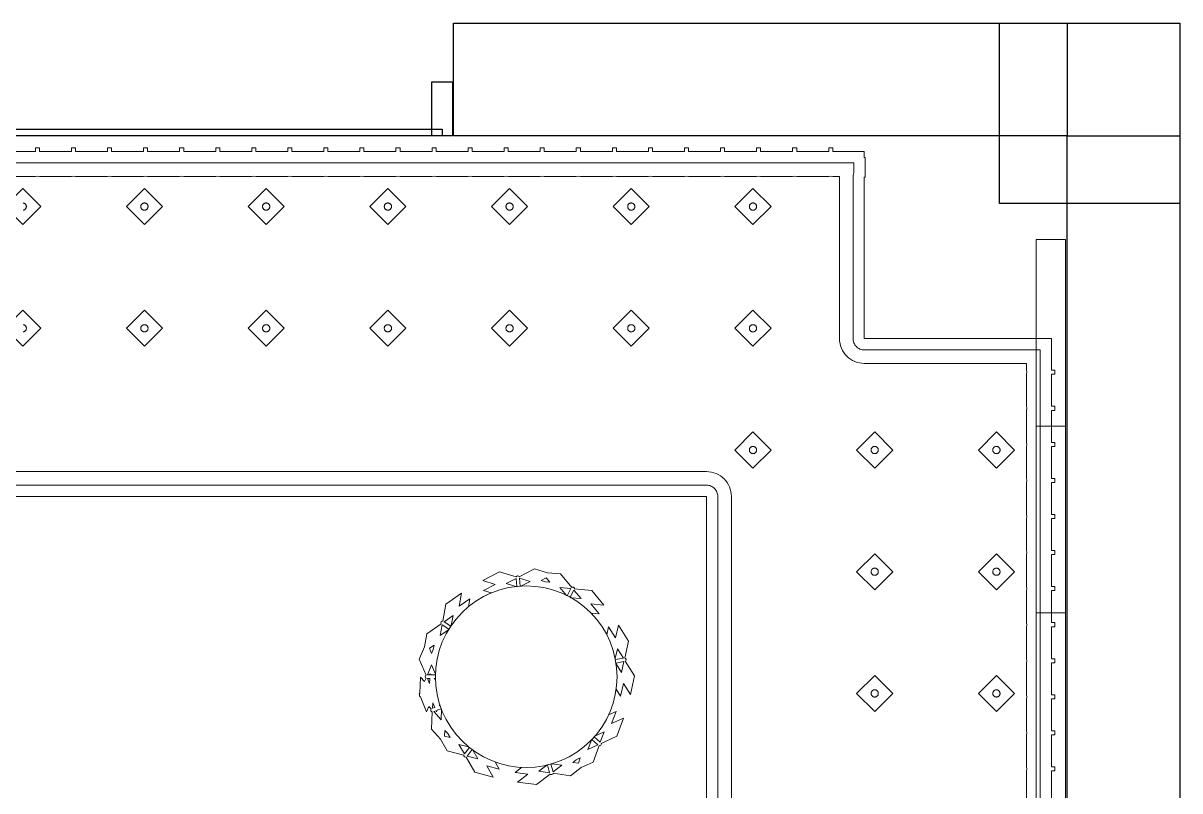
# Model space of a CAD drawing. Header units: metres. Extents: x 2172.2 to 2210.6, y 415.3 to 458.1.
# Drawn here: x 2199.595 to 2202.161, y 443.738 to 445.441 of the extents above; entities that cross this region are included whole.
import ezdxf

# ---------------------------------------------------------------- set-up
doc = ezdxf.new("R2010")
doc.units = ezdxf.units.M
for name, color, linetype, lineweight in [('NC_N1_BANQUETTES', 7, 'CONTINUOUS', 13), ('NC_N1_COLUMNS', 7, 'CONTINUOUS', 25), ('NC_N1_GLAZING', 7, 'CONTINUOUS', 13), ('NC_N1_PLANTS', 7, 'CONTINUOUS', 13), ('NC_N1_WALL_DECOR', 7, 'CONTINUOUS', 13), ('NC_N1_WALLS', 7, 'CONTINUOUS', 25)]:
    doc.layers.add(name, color=color, linetype=linetype, lineweight=lineweight)

# ---------------------------------------------------------------- blocks, each defined once
blk = doc.blocks.new('NC_N1_ARCHITECTURE')
at = {"layer": 'NC_N1_COLUMNS', "linetype": 'CONTINUOUS', "lineweight": -2}
blk.add_lwpolyline([(12.161418, 11.441093), (12.161418, 11.041099), (11.76142, 11.041145), (11.761422, 11.441093)], close=True, dxfattribs=at)
at = {"layer": 'NC_N1_GLAZING', "linetype": 'CONTINUOUS', "lineweight": -2}
blk.add_lwpolyline([(10.524808, 11.206096), (10.524808, 11.191096), (5.174808, 11.191096), (5.174808, 11.206096)], close=True, dxfattribs=at)
at = {"layer": 'NC_N1_WALLS', "linetype": 'CONTINUOUS', "lineweight": -2}
for points in [[(10.549808, 11.441096), (11.91142, 11.441096), (11.91142, 11.191096), (10.549808, 11.191096)], [(10.501808, 11.311096), (10.547808, 11.311096), (10.547808, 11.191096), (10.501808, 11.191096)], [(11.91142, 11.191096), (12.16142, 11.191096), (12.16142, 8.066096), (11.91142, 8.066096)]]:
    blk.add_lwpolyline(points, close=True, dxfattribs=at)
blk = doc.blocks.new('NC_N1_UNIQUE_WALL_COMPOSITION_11')
at = {"color": 0, "linetype": 'CONTINUOUS', "lineweight": -2}
blk.add_lwpolyline([(1.242, -0.065), (1.242, 0), (-1.242, 0), (-1.242, -0.065)], close=True, dxfattribs=at)
for points in [[(-0.828, -0.065), (-0.828, 0)], [(-0.414, -0.065), (-0.414, 0)], [(0, -0.065), (0, 0)], [(0.414, -0.065), (0.414, 0)], [(0.828, -0.065), (0.828, 0)]]:
    blk.add_lwpolyline(points, dxfattribs=at)
blk = doc.blocks.new('NC_N1_TRIANGLE_L_ENTRY_BANQUETTE')
at = {"color": 0, "linetype": 'CONTINUOUS', "lineweight": -2}
for points in [[(0.8, 2.85), (0.8, 0.8), (4.35, 0.8)], [(2.36, 0.035), (2.289, 0.035), (2.289, 0.027), (2.28, 0.027), (2.28, 0.035), (2.209, 0.035), (2.209, 0.027), (2.2, 0.027), (2.2, 0.035), (2.129, 0.035), (2.129, 0.027), (2.12, 0.027), (2.12, 0.035), (2.049, 0.035), (2.049, 0.027), (2.04, 0.027), (2.04, 0.035), (1.969, 0.035), (1.969, 0.027), (1.96, 0.027), (1.96, 0.035), (1.889, 0.035), (1.889, 0.027), (1.88, 0.027), (1.88, 0.035), (1.809, 0.035), (1.809, 0.027), (1.8, 0.027), (1.8, 0.035), (1.729, 0.035), (1.729, 0.027), (1.72, 0.027), (1.72, 0.035), (1.649, 0.035), (1.649, 0.027), (1.64, 0.027), (1.64, 0.035), (1.569, 0.035), (1.569, 0.027), (1.56, 0.027), (1.56, 0.035), (1.489, 0.035), (1.489, 0.027), (1.48, 0.027), (1.48, 0.035), (1.409, 0.035), (1.409, 0.027), (1.4, 0.027), (1.4, 0.035), (1.329, 0.035), (1.329, 0.027), (1.32, 0.027), (1.32, 0.035), (1.249, 0.035), (1.249, 0.027), (1.24, 0.027), (1.24, 0.035), (1.169, 0.035), (1.169, 0.027), (1.16, 0.027), (1.16, 0.035), (1.089, 0.035), (1.089, 0.027), (1.08, 0.027), (1.08, 0.035), (1.009, 0.035), (1.009, 0.027), (1, 0.027), (1, 0.035), (0.929, 0.035), (0.929, 0.027), (0.92, 0.027), (0.92, 0.035), (0.849, 0.035), (0.849, 0.027), (0.84, 0.027), (0.84, 0.035), (0.769, 0.035), (0.769, 0.027), (0.76, 0.027), (0.76, 0.035), (0.689, 0.035), (0.689, 0.027), (0.68, 0.027), (0.68, 0.035), (0.609, 0.035), (0.609, 0.027), (0.6, 0.027), (0.6, 0.035), (0.529, 0.035), (0.529, 0.027), (0.52, 0.027), (0.52, 0.035), (0.45, 0.035), (0.45, 0.048), (0.448, 0.048), (0.448, 0.092), (0.45, 0.092), (0.45, 0.45), (0.035, 0.45), (0.035, 0.52), (0.027, 0.52), (0.027, 0.529), (0.035, 0.529), (0.035, 0.6), (0.027, 0.6), (0.027, 0.609), (0.035, 0.609), (0.035, 0.68), (0.027, 0.68), (0.027, 0.689), (0.035, 0.689), (0.035, 0.76), (0.027, 0.76), (0.027, 0.769), (0.035, 0.769), (0.035, 0.84), (0.027, 0.84), (0.027, 0.849), (0.035, 0.849), (0.035, 0.92), (0.027, 0.92), (0.027, 0.929), (0.035, 0.929), (0.035, 1), (0.027, 1), (0.027, 1.009), (0.035, 1.009), (0.035, 1.08), (0.027, 1.08), (0.027, 1.089), (0.035, 1.089), (0.035, 1.16), (0.027, 1.16), (0.027, 1.169), (0.035, 1.169), (0.035, 1.24), (0.027, 1.24), (0.027, 1.249), (0.035, 1.249), (0.035, 1.32), (0.027, 1.32), (0.027, 1.329), (0.035, 1.329), (0.035, 1.4), (0.027, 1.4), (0.027, 1.409), (0.035, 1.409), (0.035, 1.48)], [(0.775, 2.825), (0.775, 0.8), (0.7751, 0.7975), (0.7755, 0.7951), (0.7761, 0.7927), (0.7769, 0.7904), (0.778, 0.7882), (0.7792, 0.7861), (0.7807, 0.7841), (0.7823, 0.7823), (0.7841, 0.7807), (0.7861, 0.7792), (0.7882, 0.778), (0.7904, 0.7769), (0.7927, 0.7761), (0.7951, 0.7755), (0.7975, 0.7751), (0.8, 0.775), (4.325, 0.775)], [(2.36, 0.06), (2.289, 0.06), (2.2865, 0.0599), (2.2845, 0.0596), (2.2825, 0.0599), (2.28, 0.06), (2.209, 0.06), (2.2065, 0.0599), (2.2045, 0.0596), (2.2025, 0.0599), (2.2, 0.06), (2.129, 0.06), (2.1265, 0.0599), (2.1245, 0.0596), (2.1225, 0.0599), (2.12, 0.06), (2.049, 0.06), (2.0465, 0.0599), (2.0445, 0.0596), (2.0425, 0.0599), (2.04, 0.06), (1.969, 0.06), (1.9665, 0.0599), (1.9645, 0.0596), (1.9625, 0.0599), (1.96, 0.06), (1.889, 0.06), (1.8865, 0.0599), (1.8845, 0.0596), (1.8825, 0.0599), (1.88, 0.06), (1.809, 0.06), (1.8065, 0.0599), (1.8045, 0.0596), (1.8025, 0.0599), (1.8, 0.06), (1.729, 0.06), (1.7265, 0.0599), (1.7245, 0.0596), (1.7225, 0.0599), (1.72, 0.06), (1.649, 0.06), (1.6465, 0.0599), (1.6445, 0.0596), (1.6425, 0.0599), (1.64, 0.06), (1.569, 0.06), (1.5665, 0.0599), (1.5645, 0.0596), (1.5625, 0.0599), (1.56, 0.06), (1.489, 0.06), (1.4865, 0.0599), (1.4845, 0.0596), (1.4825, 0.0599), (1.48, 0.06), (1.409, 0.06), (1.4065, 0.0599), (1.4045, 0.0596), (1.4025, 0.0599), (1.4, 0.06), (1.329, 0.06), (1.3265, 0.0599), (1.3245, 0.0596), (1.3225, 0.0599), (1.32, 0.06), (1.249, 0.06), (1.2465, 0.0599), (1.2445, 0.0596), (1.2425, 0.0599), (1.24, 0.06), (1.169, 0.06), (1.1665, 0.0599), (1.1645, 0.0596), (1.1625, 0.0599), (1.16, 0.06), (1.089, 0.06), (1.0865, 0.0599), (1.0845, 0.0596), (1.0825, 0.0599), (1.08, 0.06), (1.009, 0.06), (1.0065, 0.0599), (1.0045, 0.0596), (1.0025, 0.0599), (1, 0.06), (0.929, 0.06), (0.9265, 0.0599), (0.9245, 0.0596), (0.9225, 0.0599), (0.92, 0.06), (0.849, 0.06), (0.8465, 0.0599), (0.8445, 0.0596), (0.8425, 0.0599), (0.84, 0.06), (0.769, 0.06), (0.7665, 0.0599), (0.7645, 0.0596), (0.7625, 0.0599), (0.76, 0.06), (0.689, 0.06), (0.6865, 0.0599), (0.6845, 0.0596), (0.6825, 0.0599), (0.68, 0.06), (0.609, 0.06), (0.6065, 0.0599), (0.6045, 0.0596), (0.6025, 0.0599), (0.6, 0.06), (0.529, 0.06), (0.5265, 0.0599), (0.5245, 0.0596), (0.5225, 0.0599), (0.52, 0.06), (0.473, 0.06), (0.473, 0.0822), (0.4731, 0.0824), (0.4739, 0.0847), (0.4745, 0.0871), (0.4749, 0.0895), (0.475, 0.092), (0.475, 0.45), (0.4749, 0.4525), (0.4745, 0.4549), (0.4739, 0.4573), (0.4731, 0.4596), (0.472, 0.4618), (0.4708, 0.4639), (0.4693, 0.4659), (0.4677, 0.4677), (0.4659, 0.4693), (0.4639, 0.4708), (0.4618, 0.472), (0.4596, 0.4731), (0.4573, 0.4739), (0.4549, 0.4745), (0.4525, 0.4749), (0.45, 0.475), (0.06, 0.475), (0.06, 0.52), (0.0599, 0.5225), (0.0596, 0.5245), (0.0599, 0.5265), (0.06, 0.529), (0.06, 0.6), (0.0599, 0.6025), (0.0596, 0.6045), (0.0599, 0.6065), (0.06, 0.609), (0.06, 0.68), (0.0599, 0.6825), (0.0596, 0.6845), (0.0599, 0.6865), (0.06, 0.689), (0.06, 0.76), (0.0599, 0.7625), (0.0596, 0.7645), (0.0599, 0.7665), (0.06, 0.769), (0.06, 0.84), (0.0599, 0.8425), (0.0596, 0.8445), (0.0599, 0.8465), (0.06, 0.849), (0.06, 0.92), (0.0599, 0.9225), (0.0596, 0.9245), (0.0599, 0.9265), (0.06, 0.929), (0.06, 1), (0.0599, 1.0025), (0.0596, 1.0045), (0.0599, 1.0065), (0.06, 1.009), (0.06, 1.08), (0.0599, 1.0825), (0.0596, 1.0845), (0.0599, 1.0865), (0.06, 1.089), (0.06, 1.16), (0.0599, 1.1625), (0.0596, 1.1645), (0.0599, 1.1665), (0.06, 1.169), (0.06, 1.24), (0.0599, 1.2425), (0.0596, 1.2445), (0.0599, 1.2465), (0.06, 1.249), (0.06, 1.32), (0.0599, 1.3225), (0.0596, 1.3245), (0.0599, 1.3265), (0.06, 1.329), (0.06, 1.4), (0.0599, 1.4025), (0.0596, 1.4045), (0.0599, 1.4065), (0.06, 1.409), (0.06, 1.48)], [(0.745, 2.795), (0.745, 0.8), (0.7453, 0.7946), (0.7461, 0.7893), (0.7474, 0.784), (0.7492, 0.779), (0.7515, 0.7741), (0.7543, 0.7694), (0.7575, 0.7651), (0.7611, 0.7611), (0.7651, 0.7575), (0.7694, 0.7543), (0.7741, 0.7515), (0.779, 0.7492), (0.784, 0.7474), (0.7893, 0.7461), (0.7946, 0.7453), (0.8, 0.745), (4.295, 0.745)], [(2.36, 0.09), (2.289, 0.09), (2.2845, 0.0898), (2.28, 0.09), (2.209, 0.09), (2.2045, 0.0898), (2.2, 0.09), (2.129, 0.09), (2.1245, 0.0898), (2.12, 0.09), (2.049, 0.09), (2.0445, 0.0898), (2.04, 0.09), (1.969, 0.09), (1.9645, 0.0898), (1.96, 0.09), (1.889, 0.09), (1.8845, 0.0898), (1.88, 0.09), (1.809, 0.09), (1.8045, 0.0898), (1.8, 0.09), (1.729, 0.09), (1.7245, 0.0898), (1.72, 0.09), (1.649, 0.09), (1.6445, 0.0898), (1.64, 0.09), (1.569, 0.09), (1.5645, 0.0898), (1.56, 0.09), (1.489, 0.09), (1.4845, 0.0898), (1.48, 0.09), (1.409, 0.09), (1.4045, 0.0898), (1.4, 0.09), (1.329, 0.09), (1.3245, 0.0898), (1.32, 0.09), (1.249, 0.09), (1.2445, 0.0898), (1.24, 0.09), (1.169, 0.09), (1.1645, 0.0898), (1.16, 0.09), (1.089, 0.09), (1.0845, 0.0898), (1.08, 0.09), (1.009, 0.09), (1.0045, 0.0898), (1, 0.09), (0.929, 0.09), (0.9245, 0.0898), (0.92, 0.09), (0.849, 0.09), (0.8445, 0.0898), (0.84, 0.09), (0.769, 0.09), (0.7645, 0.0898), (0.76, 0.09), (0.689, 0.09), (0.6845, 0.0898), (0.68, 0.09), (0.609, 0.09), (0.6045, 0.0898), (0.6, 0.09), (0.529, 0.09), (0.5245, 0.0898), (0.52, 0.09), (0.5049, 0.09), (0.505, 0.092), (0.505, 0.45), (0.5047, 0.4554), (0.5039, 0.4607), (0.5026, 0.466), (0.5008, 0.471), (0.4985, 0.4759), (0.4957, 0.4806), (0.4925, 0.4849), (0.4889, 0.4889), (0.4849, 0.4925), (0.4806, 0.4957), (0.4759, 0.4985), (0.471, 0.5008), (0.466, 0.5026), (0.4607, 0.5039), (0.4554, 0.5047), (0.45, 0.505), (0.09, 0.505), (0.09, 0.52), (0.0898, 0.5245), (0.09, 0.529), (0.09, 0.6), (0.0898, 0.6045), (0.09, 0.609), (0.09, 0.68), (0.0898, 0.6845), (0.09, 0.689), (0.09, 0.76), (0.0898, 0.7645), (0.09, 0.769), (0.09, 0.84), (0.0898, 0.8445), (0.09, 0.849), (0.09, 0.92), (0.0898, 0.9245), (0.09, 0.929), (0.09, 1), (0.0898, 1.0045), (0.09, 1.009), (0.09, 1.08), (0.0898, 1.0845), (0.09, 1.089), (0.09, 1.16), (0.0898, 1.1645), (0.09, 1.169), (0.09, 1.24), (0.0898, 1.2445), (0.09, 1.249), (0.09, 1.32), (0.0898, 1.3245), (0.09, 1.329), (0.09, 1.4), (0.0898, 1.4045), (0.09, 1.409), (0.09, 1.48)], [(2.3162, 0.419), (2.3154, 0.4192), (2.3147, 0.4193), (2.3139, 0.4196), (2.3132, 0.4199), (2.3126, 0.4203), (2.3119, 0.4208), (2.3113, 0.4213), (2.3108, 0.4219), (2.3103, 0.4226), (2.3099, 0.4232), (2.3096, 0.4239), (2.3093, 0.4247), (2.3092, 0.4254), (2.309, 0.4262), (2.309, 0.427), (2.309, 0.4278), (2.3092, 0.4286), (2.3093, 0.4293), (2.3096, 0.4301), (2.3099, 0.4308), (2.3103, 0.4314), (2.3108, 0.4321), (2.3113, 0.4327), (2.3119, 0.4332), (2.3126, 0.4337), (2.3132, 0.4341), (2.3139, 0.4344), (2.3147, 0.4347), (2.3154, 0.4348), (2.3162, 0.435)], [(2.3162, 0.149), (2.3154, 0.1492), (2.3147, 0.1493), (2.3139, 0.1496), (2.3132, 0.1499), (2.3126, 0.1503), (2.3119, 0.1508), (2.3113, 0.1513), (2.3108, 0.1519), (2.3103, 0.1526), (2.3099, 0.1532), (2.3096, 0.1539), (2.3093, 0.1547), (2.3092, 0.1554), (2.309, 0.1562), (2.309, 0.157), (2.309, 0.1578), (2.3092, 0.1586), (2.3093, 0.1593), (2.3096, 0.1601), (2.3099, 0.1608), (2.3103, 0.1614), (2.3108, 0.1621), (2.3113, 0.1627), (2.3119, 0.1632), (2.3126, 0.1637), (2.3132, 0.1641), (2.3139, 0.1644), (2.3147, 0.1647), (2.3154, 0.1648), (2.3162, 0.165)]]:
    blk.add_lwpolyline(points, dxfattribs=at)
for points in [[(0.157, 1.197), (0.197, 1.237), (0.157, 1.277), (0.117, 1.237)], [(0.427, 1.197), (0.467, 1.237), (0.427, 1.277), (0.387, 1.237)], [(0.165, 1.237), (0.165, 1.2362), (0.1648, 1.2354), (0.1647, 1.2347), (0.1644, 1.2339), (0.1641, 1.2332), (0.1637, 1.2326), (0.1632, 1.2319), (0.1627, 1.2313), (0.1621, 1.2308), (0.1614, 1.2303), (0.1608, 1.2299), (0.1601, 1.2296), (0.1593, 1.2293), (0.1586, 1.2292), (0.1578, 1.229), (0.157, 1.229), (0.1562, 1.229), (0.1554, 1.2292), (0.1547, 1.2293), (0.1539, 1.2296), (0.1532, 1.2299), (0.1526, 1.2303), (0.1519, 1.2308), (0.1513, 1.2313), (0.1508, 1.2319), (0.1503, 1.2326), (0.1499, 1.2332), (0.1496, 1.2339), (0.1493, 1.2347), (0.1492, 1.2354), (0.149, 1.2362), (0.149, 1.237), (0.149, 1.2378), (0.1492, 1.2386), (0.1493, 1.2393), (0.1496, 1.2401), (0.1499, 1.2408), (0.1503, 1.2414), (0.1508, 1.2421), (0.1513, 1.2427), (0.1519, 1.2432), (0.1526, 1.2437), (0.1532, 1.2441), (0.1539, 1.2444), (0.1547, 1.2447), (0.1554, 1.2448), (0.1562, 1.245), (0.157, 1.245), (0.1578, 1.245), (0.1586, 1.2448), (0.1593, 1.2447), (0.1601, 1.2444), (0.1608, 1.2441), (0.1614, 1.2437), (0.1621, 1.2432), (0.1627, 1.2427), (0.1632, 1.2421), (0.1637, 1.2414), (0.1641, 1.2408), (0.1644, 1.2401), (0.1647, 1.2393), (0.1648, 1.2386), (0.165, 1.2378)], [(0.435, 1.237), (0.435, 1.2362), (0.4348, 1.2354), (0.4347, 1.2347), (0.4344, 1.2339), (0.4341, 1.2332), (0.4337, 1.2326), (0.4332, 1.2319), (0.4327, 1.2313), (0.4321, 1.2308), (0.4314, 1.2303), (0.4308, 1.2299), (0.4301, 1.2296), (0.4293, 1.2293), (0.4286, 1.2292), (0.4278, 1.229), (0.427, 1.229), (0.4262, 1.229), (0.4254, 1.2292), (0.4247, 1.2293), (0.4239, 1.2296), (0.4232, 1.2299), (0.4226, 1.2303), (0.4219, 1.2308), (0.4213, 1.2313), (0.4208, 1.2319), (0.4203, 1.2326), (0.4199, 1.2332), (0.4196, 1.2339), (0.4193, 1.2347), (0.4192, 1.2354), (0.419, 1.2362), (0.419, 1.237), (0.419, 1.2378), (0.4192, 1.2386), (0.4193, 1.2393), (0.4196, 1.2401), (0.4199, 1.2408), (0.4203, 1.2414), (0.4208, 1.2421), (0.4213, 1.2427), (0.4219, 1.2432), (0.4226, 1.2437), (0.4232, 1.2441), (0.4239, 1.2444), (0.4247, 1.2447), (0.4254, 1.2448), (0.4262, 1.245), (0.427, 1.245), (0.4278, 1.245), (0.4286, 1.2448), (0.4293, 1.2447), (0.4301, 1.2444), (0.4308, 1.2441), (0.4314, 1.2437), (0.4321, 1.2432), (0.4327, 1.2427), (0.4332, 1.2421), (0.4337, 1.2414), (0.4341, 1.2408), (0.4344, 1.2401), (0.4347, 1.2393), (0.4348, 1.2386), (0.435, 1.2378)], [(0.157, 0.927), (0.197, 0.967), (0.157, 1.007), (0.117, 0.967)], [(0.427, 0.927), (0.467, 0.967), (0.427, 1.007), (0.387, 0.967)], [(0.165, 0.967), (0.165, 0.9662), (0.1648, 0.9654), (0.1647, 0.9647), (0.1644, 0.9639), (0.1641, 0.9632), (0.1637, 0.9626), (0.1632, 0.9619), (0.1627, 0.9613), (0.1621, 0.9608), (0.1614, 0.9603), (0.1608, 0.9599), (0.1601, 0.9596), (0.1593, 0.9593), (0.1586, 0.9592), (0.1578, 0.959), (0.157, 0.959), (0.1562, 0.959), (0.1554, 0.9592), (0.1547, 0.9593), (0.1539, 0.9596), (0.1532, 0.9599), (0.1526, 0.9603), (0.1519, 0.9608), (0.1513, 0.9613), (0.1508, 0.9619), (0.1503, 0.9626), (0.1499, 0.9632), (0.1496, 0.9639), (0.1493, 0.9647), (0.1492, 0.9654), (0.149, 0.9662), (0.149, 0.967), (0.149, 0.9678), (0.1492, 0.9686), (0.1493, 0.9693), (0.1496, 0.9701), (0.1499, 0.9708), (0.1503, 0.9714), (0.1508, 0.9721), (0.1513, 0.9727), (0.1519, 0.9732), (0.1526, 0.9737), (0.1532, 0.9741), (0.1539, 0.9744), (0.1547, 0.9747), (0.1554, 0.9748), (0.1562, 0.975), (0.157, 0.975), (0.1578, 0.975), (0.1586, 0.9748), (0.1593, 0.9747), (0.1601, 0.9744), (0.1608, 0.9741), (0.1614, 0.9737), (0.1621, 0.9732), (0.1627, 0.9727), (0.1632, 0.9721), (0.1637, 0.9714), (0.1641, 0.9708), (0.1644, 0.9701), (0.1647, 0.9693), (0.1648, 0.9686), (0.165, 0.9678)], [(0.435, 0.967), (0.435, 0.9662), (0.4348, 0.9654), (0.4347, 0.9647), (0.4344, 0.9639), (0.4341, 0.9632), (0.4337, 0.9626), (0.4332, 0.9619), (0.4327, 0.9613), (0.4321, 0.9608), (0.4314, 0.9603), (0.4308, 0.9599), (0.4301, 0.9596), (0.4293, 0.9593), (0.4286, 0.9592), (0.4278, 0.959), (0.427, 0.959), (0.4262, 0.959), (0.4254, 0.9592), (0.4247, 0.9593), (0.4239, 0.9596), (0.4232, 0.9599), (0.4226, 0.9603), (0.4219, 0.9608), (0.4213, 0.9613), (0.4208, 0.9619), (0.4203, 0.9626), (0.4199, 0.9632), (0.4196, 0.9639), (0.4193, 0.9647), (0.4192, 0.9654), (0.419, 0.9662), (0.419, 0.967), (0.419, 0.9678), (0.4192, 0.9686), (0.4193, 0.9693), (0.4196, 0.9701), (0.4199, 0.9708), (0.4203, 0.9714), (0.4208, 0.9721), (0.4213, 0.9727), (0.4219, 0.9732), (0.4226, 0.9737), (0.4232, 0.9741), (0.4239, 0.9744), (0.4247, 0.9747), (0.4254, 0.9748), (0.4262, 0.975), (0.427, 0.975), (0.4278, 0.975), (0.4286, 0.9748), (0.4293, 0.9747), (0.4301, 0.9744), (0.4308, 0.9741), (0.4314, 0.9737), (0.4321, 0.9732), (0.4327, 0.9727), (0.4332, 0.9721), (0.4337, 0.9714), (0.4341, 0.9708), (0.4344, 0.9701), (0.4347, 0.9693), (0.4348, 0.9686), (0.435, 0.9678)], [(0.157, 0.657), (0.197, 0.697), (0.157, 0.737), (0.117, 0.697)], [(0.427, 0.657), (0.467, 0.697), (0.427, 0.737), (0.387, 0.697)], [(0.697, 0.657), (0.737, 0.697), (0.697, 0.737), (0.657, 0.697)], [(0.165, 0.697), (0.165, 0.6962), (0.1648, 0.6954), (0.1647, 0.6947), (0.1644, 0.6939), (0.1641, 0.6932), (0.1637, 0.6926), (0.1632, 0.6919), (0.1627, 0.6913), (0.1621, 0.6908), (0.1614, 0.6903), (0.1608, 0.6899), (0.1601, 0.6896), (0.1593, 0.6893), (0.1586, 0.6892), (0.1578, 0.689), (0.157, 0.689), (0.1562, 0.689), (0.1554, 0.6892), (0.1547, 0.6893), (0.1539, 0.6896), (0.1532, 0.6899), (0.1526, 0.6903), (0.1519, 0.6908), (0.1513, 0.6913), (0.1508, 0.6919), (0.1503, 0.6926), (0.1499, 0.6932), (0.1496, 0.6939), (0.1493, 0.6947), (0.1492, 0.6954), (0.149, 0.6962), (0.149, 0.697), (0.149, 0.6978), (0.1492, 0.6986), (0.1493, 0.6993), (0.1496, 0.7001), (0.1499, 0.7008), (0.1503, 0.7014), (0.1508, 0.7021), (0.1513, 0.7027), (0.1519, 0.7032), (0.1526, 0.7037), (0.1532, 0.7041), (0.1539, 0.7044), (0.1547, 0.7047), (0.1554, 0.7048), (0.1562, 0.705), (0.157, 0.705), (0.1578, 0.705), (0.1586, 0.7048), (0.1593, 0.7047), (0.1601, 0.7044), (0.1608, 0.7041), (0.1614, 0.7037), (0.1621, 0.7032), (0.1627, 0.7027), (0.1632, 0.7021), (0.1637, 0.7014), (0.1641, 0.7008), (0.1644, 0.7001), (0.1647, 0.6993), (0.1648, 0.6986), (0.165, 0.6978)], [(0.435, 0.697), (0.435, 0.6962), (0.4348, 0.6954), (0.4347, 0.6947), (0.4344, 0.6939), (0.4341, 0.6932), (0.4337, 0.6926), (0.4332, 0.6919), (0.4327, 0.6913), (0.4321, 0.6908), (0.4314, 0.6903), (0.4308, 0.6899), (0.4301, 0.6896), (0.4293, 0.6893), (0.4286, 0.6892), (0.4278, 0.689), (0.427, 0.689), (0.4262, 0.689), (0.4254, 0.6892), (0.4247, 0.6893), (0.4239, 0.6896), (0.4232, 0.6899), (0.4226, 0.6903), (0.4219, 0.6908), (0.4213, 0.6913), (0.4208, 0.6919), (0.4203, 0.6926), (0.4199, 0.6932), (0.4196, 0.6939), (0.4193, 0.6947), (0.4192, 0.6954), (0.419, 0.6962), (0.419, 0.697), (0.419, 0.6978), (0.4192, 0.6986), (0.4193, 0.6993), (0.4196, 0.7001), (0.4199, 0.7008), (0.4203, 0.7014), (0.4208, 0.7021), (0.4213, 0.7027), (0.4219, 0.7032), (0.4226, 0.7037), (0.4232, 0.7041), (0.4239, 0.7044), (0.4247, 0.7047), (0.4254, 0.7048), (0.4262, 0.705), (0.427, 0.705), (0.4278, 0.705), (0.4286, 0.7048), (0.4293, 0.7047), (0.4301, 0.7044), (0.4308, 0.7041), (0.4314, 0.7037), (0.4321, 0.7032), (0.4327, 0.7027), (0.4332, 0.7021), (0.4337, 0.7014), (0.4341, 0.7008), (0.4344, 0.7001), (0.4347, 0.6993), (0.4348, 0.6986), (0.435, 0.6978)], [(0.705, 0.697), (0.705, 0.6962), (0.7048, 0.6954), (0.7047, 0.6947), (0.7044, 0.6939), (0.7041, 0.6932), (0.7037, 0.6926), (0.7032, 0.6919), (0.7027, 0.6913), (0.7021, 0.6908), (0.7014, 0.6903), (0.7008, 0.6899), (0.7001, 0.6896), (0.6993, 0.6893), (0.6986, 0.6892), (0.6978, 0.689), (0.697, 0.689), (0.6962, 0.689), (0.6954, 0.6892), (0.6947, 0.6893), (0.6939, 0.6896), (0.6932, 0.6899), (0.6926, 0.6903), (0.6919, 0.6908), (0.6913, 0.6913), (0.6908, 0.6919), (0.6903, 0.6926), (0.6899, 0.6932), (0.6896, 0.6939), (0.6893, 0.6947), (0.6892, 0.6954), (0.689, 0.6962), (0.689, 0.697), (0.689, 0.6978), (0.6892, 0.6986), (0.6893, 0.6993), (0.6896, 0.7001), (0.6899, 0.7008), (0.6903, 0.7014), (0.6908, 0.7021), (0.6913, 0.7027), (0.6919, 0.7032), (0.6926, 0.7037), (0.6932, 0.7041), (0.6939, 0.7044), (0.6947, 0.7047), (0.6954, 0.7048), (0.6962, 0.705), (0.697, 0.705), (0.6978, 0.705), (0.6986, 0.7048), (0.6993, 0.7047), (0.7001, 0.7044), (0.7008, 0.7041), (0.7014, 0.7037), (0.7021, 0.7032), (0.7027, 0.7027), (0.7032, 0.7021), (0.7037, 0.7014), (0.7041, 0.7008), (0.7044, 0.7001), (0.7047, 0.6993), (0.7048, 0.6986), (0.705, 0.6978)], [(0.697, 0.387), (0.737, 0.427), (0.697, 0.467), (0.657, 0.427)], [(0.967, 0.387), (1.007, 0.427), (0.967, 0.467), (0.927, 0.427)], [(1.237, 0.387), (1.277, 0.427), (1.237, 0.467), (1.197, 0.427)], [(1.507, 0.387), (1.547, 0.427), (1.507, 0.467), (1.467, 0.427)], [(1.777, 0.387), (1.817, 0.427), (1.777, 0.467), (1.737, 0.427)], [(2.047, 0.387), (2.087, 0.427), (2.047, 0.467), (2.007, 0.427)], [(2.317, 0.387), (2.357, 0.427), (2.317, 0.467), (2.277, 0.427)], [(0.705, 0.427), (0.705, 0.4262), (0.7048, 0.4254), (0.7047, 0.4247), (0.7044, 0.4239), (0.7041, 0.4232), (0.7037, 0.4226), (0.7032, 0.4219), (0.7027, 0.4213), (0.7021, 0.4208), (0.7014, 0.4203), (0.7008, 0.4199), (0.7001, 0.4196), (0.6993, 0.4193), (0.6986, 0.4192), (0.6978, 0.419), (0.697, 0.419), (0.6962, 0.419), (0.6954, 0.4192), (0.6947, 0.4193), (0.6939, 0.4196), (0.6932, 0.4199), (0.6926, 0.4203), (0.6919, 0.4208), (0.6913, 0.4213), (0.6908, 0.4219), (0.6903, 0.4226), (0.6899, 0.4232), (0.6896, 0.4239), (0.6893, 0.4247), (0.6892, 0.4254), (0.689, 0.4262), (0.689, 0.427), (0.689, 0.4278), (0.6892, 0.4286), (0.6893, 0.4293), (0.6896, 0.4301), (0.6899, 0.4308), (0.6903, 0.4314), (0.6908, 0.4321), (0.6913, 0.4327), (0.6919, 0.4332), (0.6926, 0.4337), (0.6932, 0.4341), (0.6939, 0.4344), (0.6947, 0.4347), (0.6954, 0.4348), (0.6962, 0.435), (0.697, 0.435), (0.6978, 0.435), (0.6986, 0.4348), (0.6993, 0.4347), (0.7001, 0.4344), (0.7008, 0.4341), (0.7014, 0.4337), (0.7021, 0.4332), (0.7027, 0.4327), (0.7032, 0.4321), (0.7037, 0.4314), (0.7041, 0.4308), (0.7044, 0.4301), (0.7047, 0.4293), (0.7048, 0.4286), (0.705, 0.4278)], [(0.975, 0.427), (0.975, 0.4262), (0.9748, 0.4254), (0.9747, 0.4247), (0.9744, 0.4239), (0.9741, 0.4232), (0.9737, 0.4226), (0.9732, 0.4219), (0.9727, 0.4213), (0.9721, 0.4208), (0.9714, 0.4203), (0.9708, 0.4199), (0.9701, 0.4196), (0.9693, 0.4193), (0.9686, 0.4192), (0.9678, 0.419), (0.967, 0.419), (0.9662, 0.419), (0.9654, 0.4192), (0.9647, 0.4193), (0.9639, 0.4196), (0.9632, 0.4199), (0.9626, 0.4203), (0.9619, 0.4208), (0.9613, 0.4213), (0.9608, 0.4219), (0.9603, 0.4226), (0.9599, 0.4232), (0.9596, 0.4239), (0.9593, 0.4247), (0.9592, 0.4254), (0.959, 0.4262), (0.959, 0.427), (0.959, 0.4278), (0.9592, 0.4286), (0.9593, 0.4293), (0.9596, 0.4301), (0.9599, 0.4308), (0.9603, 0.4314), (0.9608, 0.4321), (0.9613, 0.4327), (0.9619, 0.4332), (0.9626, 0.4337), (0.9632, 0.4341), (0.9639, 0.4344), (0.9647, 0.4347), (0.9654, 0.4348), (0.9662, 0.435), (0.967, 0.435), (0.9678, 0.435), (0.9686, 0.4348), (0.9693, 0.4347), (0.9701, 0.4344), (0.9708, 0.4341), (0.9714, 0.4337), (0.9721, 0.4332), (0.9727, 0.4327), (0.9732, 0.4321), (0.9737, 0.4314), (0.9741, 0.4308), (0.9744, 0.4301), (0.9747, 0.4293), (0.9748, 0.4286), (0.975, 0.4278)], [(1.245, 0.427), (1.245, 0.4262), (1.2448, 0.4254), (1.2447, 0.4247), (1.2444, 0.4239), (1.2441, 0.4232), (1.2437, 0.4226), (1.2432, 0.4219), (1.2427, 0.4213), (1.2421, 0.4208), (1.2414, 0.4203), (1.2408, 0.4199), (1.2401, 0.4196), (1.2393, 0.4193), (1.2386, 0.4192), (1.2378, 0.419), (1.237, 0.419), (1.2362, 0.419), (1.2354, 0.4192), (1.2347, 0.4193), (1.2339, 0.4196), (1.2332, 0.4199), (1.2326, 0.4203), (1.2319, 0.4208), (1.2313, 0.4213), (1.2308, 0.4219), (1.2303, 0.4226), (1.2299, 0.4232), (1.2296, 0.4239), (1.2293, 0.4247), (1.2292, 0.4254), (1.229, 0.4262), (1.229, 0.427), (1.229, 0.4278), (1.2292, 0.4286), (1.2293, 0.4293), (1.2296, 0.4301), (1.2299, 0.4308), (1.2303, 0.4314), (1.2308, 0.4321), (1.2313, 0.4327), (1.2319, 0.4332), (1.2326, 0.4337), (1.2332, 0.4341), (1.2339, 0.4344), (1.2347, 0.4347), (1.2354, 0.4348), (1.2362, 0.435), (1.237, 0.435), (1.2378, 0.435), (1.2386, 0.4348), (1.2393, 0.4347), (1.2401, 0.4344), (1.2408, 0.4341), (1.2414, 0.4337), (1.2421, 0.4332), (1.2427, 0.4327), (1.2432, 0.4321), (1.2437, 0.4314), (1.2441, 0.4308), (1.2444, 0.4301), (1.2447, 0.4293), (1.2448, 0.4286), (1.245, 0.4278)], [(1.515, 0.427), (1.515, 0.4262), (1.5148, 0.4254), (1.5147, 0.4247), (1.5144, 0.4239), (1.5141, 0.4232), (1.5137, 0.4226), (1.5132, 0.4219), (1.5127, 0.4213), (1.5121, 0.4208), (1.5114, 0.4203), (1.5108, 0.4199), (1.5101, 0.4196), (1.5093, 0.4193), (1.5086, 0.4192), (1.5078, 0.419), (1.507, 0.419), (1.5062, 0.419), (1.5054, 0.4192), (1.5047, 0.4193), (1.5039, 0.4196), (1.5032, 0.4199), (1.5026, 0.4203), (1.5019, 0.4208), (1.5013, 0.4213), (1.5008, 0.4219), (1.5003, 0.4226), (1.4999, 0.4232), (1.4996, 0.4239), (1.4993, 0.4247), (1.4992, 0.4254), (1.499, 0.4262), (1.499, 0.427), (1.499, 0.4278), (1.4992, 0.4286), (1.4993, 0.4293), (1.4996, 0.4301), (1.4999, 0.4308), (1.5003, 0.4314), (1.5008, 0.4321), (1.5013, 0.4327), (1.5019, 0.4332), (1.5026, 0.4337), (1.5032, 0.4341), (1.5039, 0.4344), (1.5047, 0.4347), (1.5054, 0.4348), (1.5062, 0.435), (1.507, 0.435), (1.5078, 0.435), (1.5086, 0.4348), (1.5093, 0.4347), (1.5101, 0.4344), (1.5108, 0.4341), (1.5114, 0.4337), (1.5121, 0.4332), (1.5127, 0.4327), (1.5132, 0.4321), (1.5137, 0.4314), (1.5141, 0.4308), (1.5144, 0.4301), (1.5147, 0.4293), (1.5148, 0.4286), (1.515, 0.4278)], [(1.785, 0.427), (1.785, 0.4262), (1.7848, 0.4254), (1.7847, 0.4247), (1.7844, 0.4239), (1.7841, 0.4232), (1.7837, 0.4226), (1.7832, 0.4219), (1.7827, 0.4213), (1.7821, 0.4208), (1.7814, 0.4203), (1.7808, 0.4199), (1.7801, 0.4196), (1.7793, 0.4193), (1.7786, 0.4192), (1.7778, 0.419), (1.777, 0.419), (1.7762, 0.419), (1.7754, 0.4192), (1.7747, 0.4193), (1.7739, 0.4196), (1.7732, 0.4199), (1.7726, 0.4203), (1.7719, 0.4208), (1.7713, 0.4213), (1.7708, 0.4219), (1.7703, 0.4226), (1.7699, 0.4232), (1.7696, 0.4239), (1.7693, 0.4247), (1.7692, 0.4254), (1.769, 0.4262), (1.769, 0.427), (1.769, 0.4278), (1.7692, 0.4286), (1.7693, 0.4293), (1.7696, 0.4301), (1.7699, 0.4308), (1.7703, 0.4314), (1.7708, 0.4321), (1.7713, 0.4327), (1.7719, 0.4332), (1.7726, 0.4337), (1.7732, 0.4341), (1.7739, 0.4344), (1.7747, 0.4347), (1.7754, 0.4348), (1.7762, 0.435), (1.777, 0.435), (1.7778, 0.435), (1.7786, 0.4348), (1.7793, 0.4347), (1.7801, 0.4344), (1.7808, 0.4341), (1.7814, 0.4337), (1.7821, 0.4332), (1.7827, 0.4327), (1.7832, 0.4321), (1.7837, 0.4314), (1.7841, 0.4308), (1.7844, 0.4301), (1.7847, 0.4293), (1.7848, 0.4286), (1.785, 0.4278)], [(2.055, 0.427), (2.055, 0.4262), (2.0548, 0.4254), (2.0547, 0.4247), (2.0544, 0.4239), (2.0541, 0.4232), (2.0537, 0.4226), (2.0532, 0.4219), (2.0527, 0.4213), (2.0521, 0.4208), (2.0514, 0.4203), (2.0508, 0.4199), (2.0501, 0.4196), (2.0493, 0.4193), (2.0486, 0.4192), (2.0478, 0.419), (2.047, 0.419), (2.0462, 0.419), (2.0454, 0.4192), (2.0447, 0.4193), (2.0439, 0.4196), (2.0432, 0.4199), (2.0426, 0.4203), (2.0419, 0.4208), (2.0413, 0.4213), (2.0408, 0.4219), (2.0403, 0.4226), (2.0399, 0.4232), (2.0396, 0.4239), (2.0393, 0.4247), (2.0392, 0.4254), (2.039, 0.4262), (2.039, 0.427), (2.039, 0.4278), (2.0392, 0.4286), (2.0393, 0.4293), (2.0396, 0.4301), (2.0399, 0.4308), (2.0403, 0.4314), (2.0408, 0.4321), (2.0413, 0.4327), (2.0419, 0.4332), (2.0426, 0.4337), (2.0432, 0.4341), (2.0439, 0.4344), (2.0447, 0.4347), (2.0454, 0.4348), (2.0462, 0.435), (2.047, 0.435), (2.0478, 0.435), (2.0486, 0.4348), (2.0493, 0.4347), (2.0501, 0.4344), (2.0508, 0.4341), (2.0514, 0.4337), (2.0521, 0.4332), (2.0527, 0.4327), (2.0532, 0.4321), (2.0537, 0.4314), (2.0541, 0.4308), (2.0544, 0.4301), (2.0547, 0.4293), (2.0548, 0.4286), (2.055, 0.4278)], [(0.697, 0.117), (0.737, 0.157), (0.697, 0.197), (0.657, 0.157)], [(0.967, 0.117), (1.007, 0.157), (0.967, 0.197), (0.927, 0.157)], [(1.237, 0.117), (1.277, 0.157), (1.237, 0.197), (1.197, 0.157)], [(1.507, 0.117), (1.547, 0.157), (1.507, 0.197), (1.467, 0.157)], [(1.777, 0.117), (1.817, 0.157), (1.777, 0.197), (1.737, 0.157)], [(2.047, 0.117), (2.087, 0.157), (2.047, 0.197), (2.007, 0.157)], [(2.317, 0.117), (2.357, 0.157), (2.317, 0.197), (2.277, 0.157)], [(0.705, 0.157), (0.705, 0.1562), (0.7048, 0.1554), (0.7047, 0.1547), (0.7044, 0.1539), (0.7041, 0.1532), (0.7037, 0.1526), (0.7032, 0.1519), (0.7027, 0.1513), (0.7021, 0.1508), (0.7014, 0.1503), (0.7008, 0.1499), (0.7001, 0.1496), (0.6993, 0.1493), (0.6986, 0.1492), (0.6978, 0.149), (0.697, 0.149), (0.6962, 0.149), (0.6954, 0.1492), (0.6947, 0.1493), (0.6939, 0.1496), (0.6932, 0.1499), (0.6926, 0.1503), (0.6919, 0.1508), (0.6913, 0.1513), (0.6908, 0.1519), (0.6903, 0.1526), (0.6899, 0.1532), (0.6896, 0.1539), (0.6893, 0.1547), (0.6892, 0.1554), (0.689, 0.1562), (0.689, 0.157), (0.689, 0.1578), (0.6892, 0.1586), (0.6893, 0.1593), (0.6896, 0.1601), (0.6899, 0.1608), (0.6903, 0.1614), (0.6908, 0.1621), (0.6913, 0.1627), (0.6919, 0.1632), (0.6926, 0.1637), (0.6932, 0.1641), (0.6939, 0.1644), (0.6947, 0.1647), (0.6954, 0.1648), (0.6962, 0.165), (0.697, 0.165), (0.6978, 0.165), (0.6986, 0.1648), (0.6993, 0.1647), (0.7001, 0.1644), (0.7008, 0.1641), (0.7014, 0.1637), (0.7021, 0.1632), (0.7027, 0.1627), (0.7032, 0.1621), (0.7037, 0.1614), (0.7041, 0.1608), (0.7044, 0.1601), (0.7047, 0.1593), (0.7048, 0.1586), (0.705, 0.1578)], [(0.975, 0.157), (0.975, 0.1562), (0.9748, 0.1554), (0.9747, 0.1547), (0.9744, 0.1539), (0.9741, 0.1532), (0.9737, 0.1526), (0.9732, 0.1519), (0.9727, 0.1513), (0.9721, 0.1508), (0.9714, 0.1503), (0.9708, 0.1499), (0.9701, 0.1496), (0.9693, 0.1493), (0.9686, 0.1492), (0.9678, 0.149), (0.967, 0.149), (0.9662, 0.149), (0.9654, 0.1492), (0.9647, 0.1493), (0.9639, 0.1496), (0.9632, 0.1499), (0.9626, 0.1503), (0.9619, 0.1508), (0.9613, 0.1513), (0.9608, 0.1519), (0.9603, 0.1526), (0.9599, 0.1532), (0.9596, 0.1539), (0.9593, 0.1547), (0.9592, 0.1554), (0.959, 0.1562), (0.959, 0.157), (0.959, 0.1578), (0.9592, 0.1586), (0.9593, 0.1593), (0.9596, 0.1601), (0.9599, 0.1608), (0.9603, 0.1614), (0.9608, 0.1621), (0.9613, 0.1627), (0.9619, 0.1632), (0.9626, 0.1637), (0.9632, 0.1641), (0.9639, 0.1644), (0.9647, 0.1647), (0.9654, 0.1648), (0.9662, 0.165), (0.967, 0.165), (0.9678, 0.165), (0.9686, 0.1648), (0.9693, 0.1647), (0.9701, 0.1644), (0.9708, 0.1641), (0.9714, 0.1637), (0.9721, 0.1632), (0.9727, 0.1627), (0.9732, 0.1621), (0.9737, 0.1614), (0.9741, 0.1608), (0.9744, 0.1601), (0.9747, 0.1593), (0.9748, 0.1586), (0.975, 0.1578)], [(1.245, 0.157), (1.245, 0.1562), (1.2448, 0.1554), (1.2447, 0.1547), (1.2444, 0.1539), (1.2441, 0.1532), (1.2437, 0.1526), (1.2432, 0.1519), (1.2427, 0.1513), (1.2421, 0.1508), (1.2414, 0.1503), (1.2408, 0.1499), (1.2401, 0.1496), (1.2393, 0.1493), (1.2386, 0.1492), (1.2378, 0.149), (1.237, 0.149), (1.2362, 0.149), (1.2354, 0.1492), (1.2347, 0.1493), (1.2339, 0.1496), (1.2332, 0.1499), (1.2326, 0.1503), (1.2319, 0.1508), (1.2313, 0.1513), (1.2308, 0.1519), (1.2303, 0.1526), (1.2299, 0.1532), (1.2296, 0.1539), (1.2293, 0.1547), (1.2292, 0.1554), (1.229, 0.1562), (1.229, 0.157), (1.229, 0.1578), (1.2292, 0.1586), (1.2293, 0.1593), (1.2296, 0.1601), (1.2299, 0.1608), (1.2303, 0.1614), (1.2308, 0.1621), (1.2313, 0.1627), (1.2319, 0.1632), (1.2326, 0.1637), (1.2332, 0.1641), (1.2339, 0.1644), (1.2347, 0.1647), (1.2354, 0.1648), (1.2362, 0.165), (1.237, 0.165), (1.2378, 0.165), (1.2386, 0.1648), (1.2393, 0.1647), (1.2401, 0.1644), (1.2408, 0.1641), (1.2414, 0.1637), (1.2421, 0.1632), (1.2427, 0.1627), (1.2432, 0.1621), (1.2437, 0.1614), (1.2441, 0.1608), (1.2444, 0.1601), (1.2447, 0.1593), (1.2448, 0.1586), (1.245, 0.1578)], [(1.515, 0.157), (1.515, 0.1562), (1.5148, 0.1554), (1.5147, 0.1547), (1.5144, 0.1539), (1.5141, 0.1532), (1.5137, 0.1526), (1.5132, 0.1519), (1.5127, 0.1513), (1.5121, 0.1508), (1.5114, 0.1503), (1.5108, 0.1499), (1.5101, 0.1496), (1.5093, 0.1493), (1.5086, 0.1492), (1.5078, 0.149), (1.507, 0.149), (1.5062, 0.149), (1.5054, 0.1492), (1.5047, 0.1493), (1.5039, 0.1496), (1.5032, 0.1499), (1.5026, 0.1503), (1.5019, 0.1508), (1.5013, 0.1513), (1.5008, 0.1519), (1.5003, 0.1526), (1.4999, 0.1532), (1.4996, 0.1539), (1.4993, 0.1547), (1.4992, 0.1554), (1.499, 0.1562), (1.499, 0.157), (1.499, 0.1578), (1.4992, 0.1586), (1.4993, 0.1593), (1.4996, 0.1601), (1.4999, 0.1608), (1.5003, 0.1614), (1.5008, 0.1621), (1.5013, 0.1627), (1.5019, 0.1632), (1.5026, 0.1637), (1.5032, 0.1641), (1.5039, 0.1644), (1.5047, 0.1647), (1.5054, 0.1648), (1.5062, 0.165), (1.507, 0.165), (1.5078, 0.165), (1.5086, 0.1648), (1.5093, 0.1647), (1.5101, 0.1644), (1.5108, 0.1641), (1.5114, 0.1637), (1.5121, 0.1632), (1.5127, 0.1627), (1.5132, 0.1621), (1.5137, 0.1614), (1.5141, 0.1608), (1.5144, 0.1601), (1.5147, 0.1593), (1.5148, 0.1586), (1.515, 0.1578)], [(1.785, 0.157), (1.785, 0.1562), (1.7848, 0.1554), (1.7847, 0.1547), (1.7844, 0.1539), (1.7841, 0.1532), (1.7837, 0.1526), (1.7832, 0.1519), (1.7827, 0.1513), (1.7821, 0.1508), (1.7814, 0.1503), (1.7808, 0.1499), (1.7801, 0.1496), (1.7793, 0.1493), (1.7786, 0.1492), (1.7778, 0.149), (1.777, 0.149), (1.7762, 0.149), (1.7754, 0.1492), (1.7747, 0.1493), (1.7739, 0.1496), (1.7732, 0.1499), (1.7726, 0.1503), (1.7719, 0.1508), (1.7713, 0.1513), (1.7708, 0.1519), (1.7703, 0.1526), (1.7699, 0.1532), (1.7696, 0.1539), (1.7693, 0.1547), (1.7692, 0.1554), (1.769, 0.1562), (1.769, 0.157), (1.769, 0.1578), (1.7692, 0.1586), (1.7693, 0.1593), (1.7696, 0.1601), (1.7699, 0.1608), (1.7703, 0.1614), (1.7708, 0.1621), (1.7713, 0.1627), (1.7719, 0.1632), (1.7726, 0.1637), (1.7732, 0.1641), (1.7739, 0.1644), (1.7747, 0.1647), (1.7754, 0.1648), (1.7762, 0.165), (1.777, 0.165), (1.7778, 0.165), (1.7786, 0.1648), (1.7793, 0.1647), (1.7801, 0.1644), (1.7808, 0.1641), (1.7814, 0.1637), (1.7821, 0.1632), (1.7827, 0.1627), (1.7832, 0.1621), (1.7837, 0.1614), (1.7841, 0.1608), (1.7844, 0.1601), (1.7847, 0.1593), (1.7848, 0.1586), (1.785, 0.1578)], [(2.055, 0.157), (2.055, 0.1562), (2.0548, 0.1554), (2.0547, 0.1547), (2.0544, 0.1539), (2.0541, 0.1532), (2.0537, 0.1526), (2.0532, 0.1519), (2.0527, 0.1513), (2.0521, 0.1508), (2.0514, 0.1503), (2.0508, 0.1499), (2.0501, 0.1496), (2.0493, 0.1493), (2.0486, 0.1492), (2.0478, 0.149), (2.047, 0.149), (2.0462, 0.149), (2.0454, 0.1492), (2.0447, 0.1493), (2.0439, 0.1496), (2.0432, 0.1499), (2.0426, 0.1503), (2.0419, 0.1508), (2.0413, 0.1513), (2.0408, 0.1519), (2.0403, 0.1526), (2.0399, 0.1532), (2.0396, 0.1539), (2.0393, 0.1547), (2.0392, 0.1554), (2.039, 0.1562), (2.039, 0.157), (2.039, 0.1578), (2.0392, 0.1586), (2.0393, 0.1593), (2.0396, 0.1601), (2.0399, 0.1608), (2.0403, 0.1614), (2.0408, 0.1621), (2.0413, 0.1627), (2.0419, 0.1632), (2.0426, 0.1637), (2.0432, 0.1641), (2.0439, 0.1644), (2.0447, 0.1647), (2.0454, 0.1648), (2.0462, 0.165), (2.047, 0.165), (2.0478, 0.165), (2.0486, 0.1648), (2.0493, 0.1647), (2.0501, 0.1644), (2.0508, 0.1641), (2.0514, 0.1637), (2.0521, 0.1632), (2.0527, 0.1627), (2.0532, 0.1621), (2.0537, 0.1614), (2.0541, 0.1608), (2.0544, 0.1601), (2.0547, 0.1593), (2.0548, 0.1586), (2.055, 0.1578)]]:
    blk.add_lwpolyline(points, close=True, dxfattribs=at)
blk = doc.blocks.new('NC_N1_PLANTER_ENTRY')
at = {"color": 0, "linetype": 'CONTINUOUS', "lineweight": -2}
for points in [[(-0.204478, -0.114515), (-0.227136, -0.078854), (-0.21856, -0.041136), (-0.219854, -0.040815), (-0.221382, -0.03828), (-0.220794, -0.03538), (-0.219683, -0.034642), (-0.240426, -0.001995), (-0.231059, 0.039204), (-0.215652, 0.014955), (-0.209282, 0.04297), (-0.199394, 0.027407), (-0.197628, 0.039311), (-0.192823, 0.058492), (-0.186162, 0.077111), (-0.182535, 0.08478), (-0.199277, 0.077032), (-0.189485, 0.104042), (-0.215558, 0.091976), (-0.201158, 0.131697), (-0.166055, 0.147941), (-0.16659, 0.149162), (-0.165517, 0.15192), (-0.16286, 0.153225), (-0.161598, 0.152796), (-0.148415, 0.189161), (-0.121537, 0.201598), (-0.097987, 0.219561), (-0.059662, 0.21424), (-0.05945, 0.215505), (-0.05705, 0.217223), (-0.054116, 0.216906), (-0.053309, 0.215909), (-0.022545, 0.239375), (0.019303, 0.233564), (-0.00354, 0.216141), (0.024917, 0.212189), (0.010244, 0.200997), (0.01975, 0.20053), (0.039311, 0.197628), (0.058492, 0.192823), (0.068863, 0.189113), (0.059711, 0.205134), (0.087459, 0.197687), (0.073208, 0.222633), (0.114014, 0.211682), (0.133206, 0.178085), (0.134338, 0.17869), (0.137163, 0.177839), (0.138705, 0.175322), (0.138407, 0.174074), (0.175777, 0.164045), (0.190469, 0.138328), (0.210379, 0.116402), (0.208355, 0.077783), (0.20972, 0.077691), (0.211672, 0.075459), (0.211572, 0.072495), (0.210573, 0.071561), (0.215881, 0.065715), (0.221, 0.078), (0.2348, 0.044881), (0.23657, 0.042931), (0.236463, 0.040889), (0.23725, 0.039), (0.236237, 0.036568), (0.23436, 0.000739), (0.225413, 0.010592), (0.222368, 0.003284), (0.223538, 0.002758), (0.224589, 0), (0.223538, -0.002758), (0.222368, -0.003284), (0.23725, -0.039), (0.225859, -0.066338), (0.220656, -0.095496), (0.18884, -0.11748), (0.1896, -0.118616), (0.189026, -0.121525), (0.186618, -0.123256), (0.185268, -0.123036), (0.178475, -0.161107), (0.143715, -0.185124), (0.148762, -0.156841), (0.125126, -0.173173), (0.12831, -0.155327), (0.12783, -0.155762), (0.111947, -0.167541), (0.094986, -0.177707), (0.077471, -0.185992), (0.094722, -0.191502), (0.069244, -0.204779), (0.096611, -0.213521), (0.059144, -0.233046), (0.022305, -0.221279), (0.021869, -0.222576), (0.019215, -0.223897), (0.016374, -0.223047), (0.015724, -0.221844), (-0.018571, -0.239716), (-0.046785, -0.230703), (-0.076279, -0.228013), (-0.100908, -0.198188), (-0.101953, -0.199016), (-0.104893, -0.198678), (-0.10683, -0.196441), (-0.106735, -0.195111), (-0.145256, -0.191597), (-0.172158, -0.159018), (-0.143546, -0.161628), (-0.161839, -0.139475), (-0.143708, -0.141129), (-0.155762, -0.12783), (-0.167541, -0.111947), (-0.177707, -0.094986), (-0.178659, -0.092973), (-0.182701, -0.110749), (-0.198108, -0.0865)], [(-0.059497, 0.211189), (-0.078981, 0.196327), (-0.056799, 0.193247), (-0.05491, 0.19372)], [(-0.047343, 0.195616), (-0.045755, 0.196014), (-0.027681, 0.2098), (-0.051953, 0.21317)], [(-0.197628, 0.039311), (-0.192823, 0.058492), (-0.186162, 0.077111), (-0.177707, 0.094986), (-0.167541, 0.111947), (-0.155762, 0.12783), (-0.142482, 0.142482), (-0.12783, 0.155762), (-0.111947, 0.167541), (-0.094986, 0.177707), (-0.077111, 0.186162), (-0.058492, 0.192823), (-0.039311, 0.197628), (-0.01975, 0.20053), (0, 0.2015), (0.01975, 0.20053), (0.039311, 0.197628), (0.058492, 0.192823), (0.077111, 0.186162), (0.094986, 0.177707), (0.111947, 0.167541), (0.12783, 0.155762), (0.142482, 0.142482), (0.155762, 0.12783), (0.167541, 0.111947), (0.177707, 0.094986), (0.186162, 0.077111), (0.192823, 0.058492), (0.197628, 0.039311), (0.20053, 0.01975), (0.2015, 0), (0.20053, -0.01975), (0.197628, -0.039311), (0.192823, -0.058492), (0.186162, -0.077111), (0.177707, -0.094986), (0.167541, -0.111947), (0.155762, -0.12783), (0.142482, -0.142482), (0.12783, -0.155762), (0.111947, -0.167541), (0.094986, -0.177707), (0.077111, -0.186162), (0.058492, -0.192823), (0.039311, -0.197628), (0.01975, -0.20053), (0, -0.2015), (-0.01975, -0.20053), (-0.039311, -0.197628), (-0.058492, -0.192823), (-0.077111, -0.186162), (-0.094986, -0.177707), (-0.111947, -0.167541), (-0.12783, -0.155762), (-0.142482, -0.142482), (-0.155762, -0.12783), (-0.167541, -0.111947), (-0.177707, -0.094986), (-0.186162, -0.077111), (-0.192823, -0.058492), (-0.197628, -0.039311), (-0.20053, -0.01975), (-0.2015, 0), (-0.20053, 0.01975)], [(-0.11094, 0.184023), (-0.103123, 0.189986), (-0.115577, 0.191716), (-0.119863, 0.179894)], [(0.118522, 0.162665), (0.119803, 0.161715), (0.13089, 0.176091), (0.107223, 0.182443)], [(-0.15898, 0.151215), (-0.145654, 0.138983), (-0.144408, 0.140357), (-0.136741, 0.161506)], [(0.149222, 0.15005), (0.137066, 0.171328), (0.126068, 0.157068), (0.127768, 0.155808)], [(-0.150892, 0.133203), (-0.164255, 0.145468), (-0.172607, 0.12243), (-0.152023, 0.131956)], [(0.173863, 0.12627), (0.180473, 0.11899), (0.181131, 0.131548), (0.168986, 0.134807)], [(0.199972, 0.075428), (0.205328, 0.077338), (0.188854, 0.09548), (0.187671, 0.072893), (0.188258, 0.071252), (0.197454, 0.074531), (0.1989, 0.078)], [(0.192065, 0.061597), (0.193402, 0.064805), (0.190885, 0.063908), (0.191482, 0.062239)], [(0.207947, 0.06999), (0.202976, 0.068218), (0.207309, 0.057818)], [(0.201226, 0.005582), (0.201308, 0.0039), (0.203934, 0.0039), (0.201597, 0.006474)], [(0.214098, 0.0039), (0.219375, 0.0039), (0.214687, 0.015151)], [(-0.198944, -0.030442), (-0.199176, -0.028879), (-0.211399, -0.009641), (-0.216831, -0.033535)], [(0.211017, -0.0039), (0.201308, -0.0039), (0.201226, -0.005582), (0.20995, -0.02652), (0.219375, -0.0039), (0.213689, -0.0039), (0.213543, -0.006682)], [(-0.197417, -0.040155), (-0.197799, -0.03816), (-0.215502, -0.041221), (-0.202361, -0.061904)], [(0.214786, -0.063087), (0.20995, -0.05148), (0.206168, -0.060556), (0.204441, -0.070235)], [(0.172193, -0.104186), (0.171379, -0.105543), (0.186638, -0.115354), (0.190943, -0.091231)], [(0.16226, -0.135845), (0.18242, -0.121915), (0.167339, -0.112219), (0.166202, -0.113752)], [(-0.098941, -0.175337), (-0.121474, -0.173281), (-0.105871, -0.192178), (-0.097451, -0.17623)], [(-0.090525, -0.179817), (-0.098973, -0.195819), (-0.074569, -0.198045), (-0.08904, -0.180519)], [(-0.008471, -0.211449), (0.014872, -0.218905), (0.013322, -0.200846), (0.011726, -0.200924)], [(0.044375, -0.206913), (0.022918, -0.20006), (0.021107, -0.200329), (0.022644, -0.218238)], [(-0.042705, -0.210591), (-0.052497, -0.209698), (-0.04449, -0.219394), (-0.033339, -0.213583)]]:
    blk.add_lwpolyline(points, close=True, dxfattribs=at)

msp = doc.modelspace()

# ---------------------------------------------------------------- block references
at = {"layer": 'NC_N1_BANQUETTES', "linetype": 'CONTINUOUS', "rotation": -180}
msp.add_blockref('NC_N1_TRIANGLE_L_ENTRY_BANQUETTE', (2201.9114, 445.1911), dxfattribs=at)
at = {"layer": 'NC_N1_PLANTS', "linetype": 'CONTINUOUS', "rotation": -180}
msp.add_blockref('NC_N1_PLANTER_ENTRY', (2200.7114, 443.9911), dxfattribs=at)
at = {"layer": 'NC_N1_WALL_DECOR', "linetype": 'CONTINUOUS', "rotation": -90}
msp.add_blockref('NC_N1_UNIQUE_WALL_COMPOSITION_11', (2201.9074, 443.7191), dxfattribs=at)
at = {"layer": 'NC_N1_WALLS'}
msp.add_blockref('NC_N1_ARCHITECTURE', (2190, 434), dxfattribs=at)

doc.saveas('drawing.dxf')
